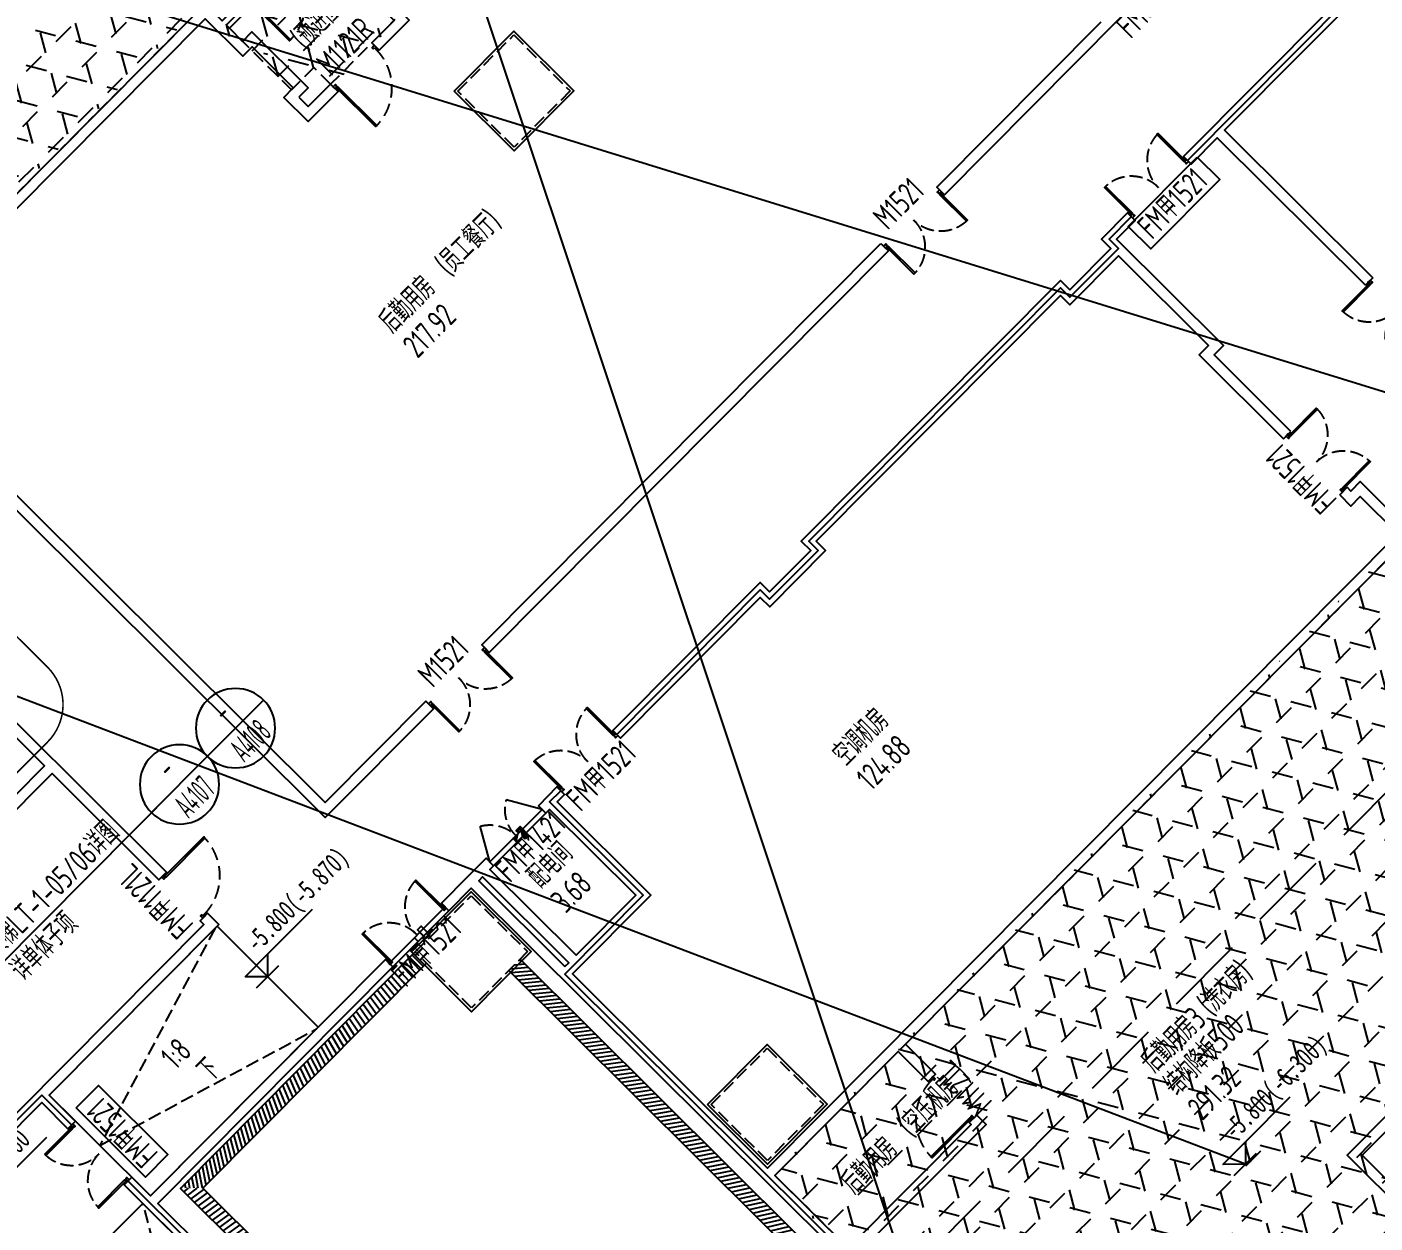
# Model space of a CAD drawing. Extents: x 517381295 to 519272522, y 3499086963 to 3500603577.
# Drawn here: x 518799717 to 518825204, y 3499861043 to 3499883646 of the extents above; entities that cross this region are included whole.
import ezdxf
from ezdxf.enums import TextEntityAlignment as Align

# ---------------------------------------------------------------- set-up
doc = ezdxf.new("R2010")
doc.units = 0
doc.header["$LTSCALE"] = 1000
doc.header["$MEASUREMENT"] = 0
for name, pattern in [('DASH', [0.35, 0.25, -0.1]), ('DASHED', [0.75, 0.5, -0.25]), ('HIDDEN', [0.375, 0.25, -0.125])]:
    doc.linetypes.add(name, pattern=pattern)
doc.layers.get('0').update_dxf_attribs({"linetype": 'CONTINUOUS'})
doc.layers.get('DEFPOINTS').update_dxf_attribs({"color": 8, "linetype": 'CONTINUOUS'})
for name, color, linetype in [('A10-plan_B1_SEN23VEG_设计区$0$AE-WALL', 255, 'CONTINUOUS'), ('AD-AREA-USNO', 13, 'CONTINUOUS'), ('AD-INDX', 43, 'CONTINUOUS'), ('AD-LEVL-HIGH', 61, 'CONTINUOUS'), ('AD-NAME-ROOM', 9, 'CONTINUOUS'), ('AD-NUMB', 205, 'CONTINUOUS'), ('AD-SIGN', 195, 'CONTINUOUS'), ('AE-ABOV', 154, 'HIDDEN'), ('AE-DICH-ARCH', 84, 'CONTINUOUS'), ('AE-DOOR-INSD', 61, 'CONTINUOUS'), ('AE-FLOR', 151, 'CONTINUOUS'), ('AE-HOLE', 211, 'CONTINUOUS'), ('AE-STAR', 51, 'CONTINUOUS'), ('AE-WALL', 255, 'CONTINUOUS'), ('AE-WALL-HACH', 15, 'CONTINUOUS'), ('C-XREF-EXT', 7, 'CONTINUOUS')]:
    doc.layers.add(name, color=color, linetype=linetype)
doc.layers.add('修改圈注', color=2, linetype='CONTINUOUS', plot=False)
doc.styles.add('TH-STYLE1', font='STFANGSO.TTF', dxfattribs={"width": 0.699999988079071})
doc.styles.add('TH-STYLE3', font='tssdeng.shx', dxfattribs={"width": 0.699999988079071, "bigfont": 'tssdchn.shx'})
doc.linetypes.add('ZIGZAG', pattern='A,0.0001,-0.2,[131,ltypeshp.shx,S=0.2,R=0,X=-0.2,Y=0],-0.4,[131,ltypeshp.shx,S=0.2,R=180,X=0.2,Y=0],-0.2', length=0.8001)
doc.dimstyles.new('TH-DIM100-FINAL', dxfattribs={"dimscale": 100, "dimtxt": 3, "dimasz": 2, "dimexe": 1, "dimexo": 1, "dimgap": 1, "dimtad": 1, "dimdec": 0, "dimdsep": 46, "dimtxsty": 'TH-STYLE3', "dimblk1": 'ARCHTICK', "dimblk2": 'ARCHTICK', "dimsah": 1, "dimcen": -1, "dimdle": 1, "dimclrd": 256, "dimclre": 256, "dimclrt": 256, "dimadec": 0, "dimazin": 0, "dimtfac": 1, "dimtdec": 0, "dimtix": 1, "dimtmove": 2, "dimatfit": 0, "dimldrblk": 'DOT', "dimfxl": 0, "dimtolj": 1, "dimtzin": 0, "dimlwd": -1, "dimlwe": -1, "dimarcsym": 0})
pattern_1 = [(3.180554681463517e-15, (0, 0), (-5.684341886080801e-14, 687.4074999999998), [396.8749999999999, -396.8749999999999]), (59.99999999999999, (0, 0), (-595.3123577519515, 343.70375), [396.875, -396.875]), (120, (198.4374990463257, 343.7037501335144), (-595.3123577519514, -343.7037499999998), [396.875, -396.875])]

# ---------------------------------------------------------------- blocks, each defined once
blk = doc.blocks.new('*U335')
for points in [[(30, 30), (60, 30), (60.00000000000001, 750), (30.00000000000001, 750)], [(1470, 30), (1440, 30), (1440, 750), (1470, 750)]]:
    blk.add_lwpolyline(points, close=True)
for points in [[(30, 0), (30, 30), (0, 30), (0, -30), (60, -30), (60, 0), (30, 0)], [(1470, 0), (1470, 30), (1500, 30), (1500, -30), (1440, -30), (1440, 0), (1470, 0)]]:
    blk.add_lwpolyline(points)
at = {"linetype": 'DASH'}
for centre, start, end in [((30, 30), 0, 90), ((1470, 30), 90, 180)]:
    blk.add_arc(centre, 720, start, end, dxfattribs=at)
at = {"layer": 'A10-plan_B1_SEN23VEG_设计区$0$AE-WALL'}
for points in [[(0, -100), (0, 100)], [(1500, -100), (1500, 100)]]:
    blk.add_lwpolyline(points, dxfattribs=at)
blk = doc.blocks.new('*U338')
for p, q in [((0, 0), (350, -606.2177826491071)), ((1400, 0), (1050, -606.2177826491071))]:
    blk.add_line(p, q)
at = {"linetype": 'DASH'}
for centre, start, end in [((0, 0), 300.0000000000038, 0), ((1400, 0), 180, 239.9999999999962)]:
    blk.add_arc(centre, 700, start, end, dxfattribs=at)
blk = doc.blocks.new('*U332')
blk.add_lwpolyline([(30, 30), (60, 30), (60.00000000000008, 1070), (30.00000000000007, 1070)], close=True)
for points in [[(30, 0), (30, 30), (0, 30), (0, -30), (60, -30), (60, 0), (30, 0)], [(1070, 0), (1070, 30), (1100, 30), (1100, -30), (1040, -30), (1040, 0), (1070, 0)]]:
    blk.add_lwpolyline(points)
at = {"linetype": 'HIDDEN'}
blk.add_arc((30, 30), 1040, 0, 90, dxfattribs=at)
blk = doc.blocks.new('*U337')
for points in [[(30, 30), (60, 30), (60.00000000000001, 750), (30.00000000000001, 750)], [(1470, 30), (1440, 30), (1440, 750), (1470, 750)]]:
    blk.add_lwpolyline(points, close=True)
for points in [[(30, 0), (30, 30), (0, 30), (0, -30), (60, -30), (60, 0), (30, 0)], [(1470, 0), (1470, 30), (1500, 30), (1500, -30), (1440, -30), (1440, 0), (1470, 0)]]:
    blk.add_lwpolyline(points)
at = {"linetype": 'DASH'}
for centre, start, end in [((30, 30), 0, 90), ((1470, 30), 90, 180)]:
    blk.add_arc(centre, 720, start, end, dxfattribs=at)
at = {"layer": 'A10-plan_B1_SEN23VEG_设计区$0$AE-WALL'}
for points in [[(0, -100), (0, 100)], [(1500, -100), (1500, 100)]]:
    blk.add_lwpolyline(points, dxfattribs=at)
blk = doc.blocks.new('*U334')
blk.add_lwpolyline([(30, 30), (60, 30), (60.00000000000008, 1070), (30.00000000000007, 1070)], close=True)
for points in [[(30, 0), (30, 30), (0, 30), (0, -30), (60, -30), (60, 0), (30, 0)], [(1070, 0), (1070, 30), (1100, 30), (1100, -30), (1040, -30), (1040, 0), (1070, 0)]]:
    blk.add_lwpolyline(points)
at = {"linetype": 'HIDDEN'}
blk.add_arc((30, 30), 1040, 0, 90, dxfattribs=at)
blk = doc.blocks.new('*U348')
at = {"layer": 'AD-SIGN'}
h = blk.add_hatch(dxfattribs=at)
h.set_pattern_fill('ANSI31', color=256, scale=500, angle=360.0000000234385, style=0)
h.set_pattern_definition([(45.00000002343853, (-50, 1.86887473e-08), (-44.19417384223812, 44.19417380608032), [])])
h.paths.add_polyline_path([(149.6666666059755, -66.6666665188968), (149.6666665705852, 0), (0, 6.39898542e-08), (3.02679837e-08, 99.99991901970185), (149.6666665286757, 99.99991903289768), (149.666666514473, 166.6673447042703), (249.666666514473, 166.6673447042703), (249.666666514473, -66.66666651889679)])
at = {"layer": 'AD-SIGN', "const_width": 20}
blk.add_lwpolyline([(149.666666514473, 166.6673447042703), (149.6666665286757, 99.99991896748544), (3.02679837e-08, 99.99991901970185), (0, 5.59416503e-08), (149.6666665705852, 0), (149.6666666059755, -66.6666665188968)], dxfattribs=at)
at = {"layer": 'DEFPOINTS'}
blk.add_lwpolyline([(149.6666666059755, -66.6666665188968), (149.6666665705852, 0), (0, 6.39898542e-08), (3.02679837e-08, 99.99991901970185), (149.6666665286757, 99.99991903289768), (149.666666514473, 166.6673447042703), (249.666666514473, 166.6673447042703), (249.666666514473, -66.66666651889679)], close=True, dxfattribs=at)
blk = doc.blocks.new('fhfshgfdshdshhdshds')
at = {"layer": 'AD-NUMB'}
for points, elevation in [([(20436.12986278534, 74569.22890329361), (21036.12986660004, 74569.22889900208), (21036.12986660004, 72719.22889971733), (20436.1298532486, 72719.22890996933)], -0.6136635301791836), ([(48124.14198207855, 72209.61845541), (48124.14198303223, 71609.61846399307), (46274.14199447632, 71609.6184566021), (46274.14199638367, 72209.61845779419)], -0.6487095824593525)]:
    blk.add_lwpolyline(points, close=True, dxfattribs=dict(at, elevation=elevation))
at = {"layer": 'AE-FLOR', "elevation": -2.727598488656211e-08}
for points in [[(26549.99997758865, 72300.00003957748), (28050.0000038147, 72300.0000257492)], [(26549.99997138977, 72200.00003957748), (28050.00000715256, 72200.00002360344)]]:
    blk.add_lwpolyline(points, dxfattribs=at)
at = {"layer": 'AE-FLOR'}
for points in [[(29249.99995470047, 72300.00009012222), (30649.99999523163, 72300.00006437302)], [(29249.99997901917, 72200.00006961823), (30649.99999523163, 72200.00006580353)]]:
    blk.add_lwpolyline(points, dxfattribs=at)
at = {"layer": 'AE-WALL'}
for points in [[(13250.00192689896, 75100.00007486343), (20049.99999809265, 75100.0000076294), (20049.99998044968, 74400.00003528595), (20249.99998474121, 74400.00002336502), (20249.99997711182, 75100.00004982948), (24799.99999427795, 75100.00000524521), (24800.00001049042, 75400.0000193119), (24600.00000238419, 75400.00002741814), (24599.99997138977, 75299.99999403954), (13450.00190830231, 75300.00005483627)], [(20249.99997138977, 79349.99979782104), (24599.99999904633, 79350.00003385544), (24599.9999961853, 76500.00002193451), (24800.00001144409, 76500.00002384186), (24799.99996376038, 80499.99957609177)], [(48650.00000333786, 75300.00005316734), (44250.00000572205, 75300.0000333786), (44250.00000619888, 75100.00001168251), (48950.00001621246, 75100.00004196167)], [(20249.99993515015, 69550.00000071526), (20250.00001239777, 72200.00001811981), (26549.99998235703, 72200.00004196167), (26550.00000476837, 72400.00003147125), (20249.9999961853, 72400.00003623962), (20249.99995517731, 72900.00006198883), (20249.99996995926, 72900.00001549721), (20050.00000572205, 72900.0000140667), (20050.00001621246, 72400.00002002716), (20049.99998855591, 69350.00000047684)], [(45499.99998617172, 65800.00002360344), (45499.99999380112, 65500.00006008148), (45749.9999423027, 65500.00006818771), (45750.00004053116, 64500.00003027916), (28850.00001573563, 64499.99998831749), (28850.00009155273, 69700.0000770092), (30950.0000038147, 69700.00011777878), (30949.99999427795, 72200.0000910759), (31149.99997901917, 72200.00007486343), (31149.99998569489, 72400.0000345707), (30649.9999961853, 72400.00003814697), (30649.99999332428, 72200.00006079674), (30749.99999332428, 72200.00012350082), (30749.99998664856, 69900.0001130104), (29150.00007963181, 69900.00007891655), (29150.00009155273, 72200.00008225441), (29249.99997901917, 72200.00006961823), (29249.99995708466, 72400.00006341934), (28749.99997901917, 72400.00005149841), (28049.99999141693, 72400.0000500679), (28050.00000476837, 72400.00005578995), (28050.00001382828, 72200.00001883507), (28650.00001525879, 72200.00001740456), (28650.00001859665, 69100.00001215935), (28650.00001239777, 55850.00004196167)], [(28850.00001430511, 62150.00002717972), (32350.00000190735, 62150.000020504), (32350.00001144409, 62399.99999856949), (32150.0000166893, 62400.00000190735), (32150.00000190735, 62350.00001001358), (28850.00001192093, 62350.00004768372), (28850.0000333786, 64300.00002408028), (32149.99999713898, 64300.00003099442), (32150.00002861023, 63499.99999904633), (32349.99995517731, 63500.00001120567), (32349.99999475479, 64300.00003123283), (45749.99998283386, 64300.00005483627), (45750.00004911423, 64200.00003623962), (45949.999979496, 64200.00005102158), (45950.00000143051, 65700.00006008148), (45699.99999046326, 65700.00005865097), (45699.99998569489, 65800.00002527237)], [(45699.99998044968, 67300.00001955032), (45699.99999094009, 69350.00001597404), (45949.99998569489, 69350.00001978874), (45950.00001859665, 72200.00001573563), (46449.99993991852, 72200.00008296967), (46449.99993896484, 72400.00007343292), (45749.99999570847, 72400.00006771088), (45750, 72150.00006580353), (44650.00000476837, 72150.00006365776), (44650.00000858307, 72400.00007915497), (37699.99999666214, 72400.00006580353), (37699.99999046326, 72150.00007486343), (36599.99998855591, 72150.00007247925), (36599.99998760223, 72400.00006341934), (32649.99996471405, 72400.00005865097), (32649.99999713898, 72400.00006341934), (32649.9999961853, 72200.00004792213), (36399.99998855591, 72200.00003671646), (36399.99997901917, 71950.00007724762), (37899.99998569489, 71950.00007867813), (37899.99997091293, 72200.00006008148), (44450.00001907349, 72200.0000140667), (44449.99999666214, 71950.00007629395), (45750.00001716614, 71950.00005126), (45749.99999332428, 69550.00001311302), (45500, 69550.00000810623), (45499.99999809265, 67300.00001573563)], [(48649.99998474121, 68250.0000257492), (48650.00001049042, 72200.00001525879), (47950.00001430511, 72200.00001573563), (47950.00001192093, 72400.00001525879), (59750.00000953674, 72400.0000269413), (59750.00000619888, 72200.00003099442), (59650.00001621246, 72200.00003194809)], [(59450.00000190735, 72200.00003194809), (57650.00004816055, 72200.00004601479), (57650.00002574921, 67500.00007534027), (57450.00003147125, 67500.00006961823), (57450.00001764297, 72200.00005316734), (48850, 72200.00002193451), (48849.99997615814, 68250.00002098083)], [(48649.99998474121, 68250.0000257492), (48849.99997615814, 68250.00002098083)], [(36749.99478912354, 53650.0000770092), (36749.99484920502, 56900.00003838539), (39049.99452161789, 56900.00001001358), (39049.99452400208, 56700.00001144409), (36949.99485111237, 56700.00001144409), (36949.9947924614, 54050.00007820129), (40349.99450588226, 54050.00003671646), (40349.99448680878, 56700.00003194809), (40149.99449539185, 56700.00003671646), (40149.99450016022, 56900.00003576279), (40549.9944896698, 56900.000020504), (40549.99452972412, 46500.00006651878)]]:
    blk.add_lwpolyline(points, dxfattribs=at)
for points in [[(25599.99996089935, 87550.00001239777), (25499.99996232986, 87550.00001525879), (25599.99996042252, 87550.00001907349), (25599.99996757507, 88449.99997258186), (25699.9999666214, 88449.99997472763), (25699.99992752075, 87549.99997663498), (27649.99997806549, 87549.99983072281), (27649.9999370575, 91149.99980282784), (27849.99995422363, 91149.999751091), (27849.99997329712, 87549.9999756813), (27949.99997329712, 87549.99998283386), (27949.9999704361, 87350), (27849.99997520447, 87349.99998807907), (27849.99999713898, 75300.00007200241), (30550.00000143051, 75300.00001120567), (30550.00000286102, 75100.00004220009), (27650.00002765656, 75100.00000500679), (27649.99997901917, 87349.99997663498), (25499.99999475479, 87349.9999988079), (25499.99997377396, 87549.99981760979)], [(36950.00005149841, 85050.00000047684), (36950.00005149841, 84799.99998426437), (37550.00004291534, 84799.99998426437), (37550.0000333786, 84599.99999189377), (36750.00004482269, 84599.99998617172), (36749.99996376038, 85250.00002002716), (36999.99998378754, 85250.00000143051), (36999.99995994568, 86350.00002479553), (36750.00004768372, 86349.99999833107), (36750.00003433228, 87349.99998998642), (29049.99996376038, 87350.00003814697), (29049.99994373322, 87549.99999761581), (36750.00005149841, 87549.99998903275), (36750.00003528595, 88649.99998402596), (36950.00005817413, 88649.99997329712), (36950.00003242493, 87099.99999856949), (37550.00002145767, 87100.00001144409), (37550.00000953674, 86900.00002145767), (36950.00003623962, 86899.99999284744), (36949.99992847443, 86549.9999973774), (37199.999958992, 86550.00002145767), (37199.99997615814, 85050.00000333786), (36949.99992179871, 85049.99999856949)], [(38650.0000500679, 84599.99998569489), (39450.00005483627, 84599.99998545647), (39450.00004339218, 85799.99996566772), (39250.00004768372, 85799.99996519089), (39250.00005340576, 84799.99998426437), (38650.00004005432, 84799.99999284744), (38650.00004482269, 84599.99999570847)], [(23999.99977779388, 80299.99957752228), (24599.99995994568, 80299.99958181381), (22999.99932956696, 80299.99960136414), (22999.99946403503, 79549.99994754791), (24599.99999380112, 79550.00003147125), (24599.99995994568, 80299.99958181381)], [(42749.9999833107, 75300.0000269413), (42750.00000143051, 75100.00004506111), (32050.00000667572, 75100.00003743172), (32050.00001335144, 75300.0000345707)], [(28850.00008201599, 69900.00008010864), (28950.00007724762, 69900.00008058548), (28950.00009870529, 72200.00007390976), (28849.999958992, 72200.0000796318), (28849.99996376038, 69900.00009703636)]]:
    blk.add_lwpolyline(points, close=True, dxfattribs=at)
at = {"layer": 'AE-WALL-HACH', "linetype": 'ZIGZAG', "ltscale": 0.5}
for points in [[(7800.000011444092, 91149.99980688095), (7799.999965190887, 88450.0000398159), (13349.99493646622, 88450.00005626678), (13350.00026082993, 78299.99941921234), (13600.00031852722, 78299.9993994236), (13600.00028944016, 76999.99942183495), (13350.00096225739, 76999.99940013885), (13350.00190448761, 75200.00004339218), (20149.99998283386, 75200.00002670288), (20149.99999046326, 74400.00002193451)], [(26750.0000667572, 48300.00004577637), (26449.9999704361, 48300.00021648407), (26450.00000190735, 46400.00013756752), (20149.99992847443, 46400.00004720688), (20149.99990653992, 46950.000020504), (20399.99998474121, 46950), (20399.9999961853, 48250.00000047684), (20149.99991035461, 48250.00002980232), (20149.99995422363, 56700.00000286102), (20399.99999427795, 56700.00000095367), (20399.99998855591, 58000.00000190735), (20149.99996709824, 58000.00000119209), (20149.99998092651, 68150.00001716614), (20399.99997234344, 68150.00001740456), (20399.99999523163, 69450.00000023842), (20149.99997758865, 69450.00002217293), (20150, 72900.00002217293)], [(28250.00001621246, 48300.00007367134), (28750.00008964539, 48300.00007200241), (28749.99997663498, 69800.00007534027), (30849.99999666214, 69800.00011825562), (30850.00001144409, 72299.99999260902), (31149.99996566772, 72299.99999308586)], [(32649.99996566772, 72299.99999928474), (36499.99997425079, 72300.000020504), (36499.99999380112, 72050.00007271767), (37799.99998569489, 72050.00007677078), (37799.99999523163, 72300.00000357628), (44550.0000128746, 72300.00000977516), (44549.99999427795, 72050.00007295609), (45850.00002193451, 72050.00004935265), (45850.00001955032, 72300.00001096725), (46449.99996042252, 72300.00001120567)], [(47950.00001525879, 72300.00001335144), (59550.0000166893, 72300.00002765656), (59550.00000858307, 70300.00004911423), (61550.0000500679, 70300.00005149841)]]:
    blk.add_lwpolyline(points, dxfattribs=at)
at = {"layer": 'AE-DOOR-INSD', "extrusion": (0, 0, -1), "zscale": -1, "rotation": 180.0000001922515}
for p in [(-37550.00001621246, 87000.00001811981), (-37550.000041008, 84700.0000038147)]:
    blk.add_blockref('*U332', p, dxfattribs=at)
at = {"layer": 'AE-DOOR-INSD', "extrusion": (0, 0, -1)}
for name, p, xscale, zscale, rotation in [('*U332', (-24699.99999427795, 76500.0000243187), -1, -1, 89.99999985214404), ('*U334', (-32250.00003528595, 62399.99999976158), -1.000000000000087, -1.000000000000087, 270.0000000665031)]:
    blk.add_blockref(name, p, dxfattribs=dict(at, xscale=xscale, zscale=zscale, rotation=rotation))
at = {"layer": 'AE-DOOR-INSD', "extrusion": (1.506775817080671e-10, 1.037573163190184e-10, -1), "zscale": -1, "rotation": 179.9999999713551}
for p in [(-30550.00002002703, 75200.00003409377, 0.8580663140538553), (-42749.99997711169, 75200.00002336493, 0.858066916764182)]:
    blk.add_blockref('*U335', p, dxfattribs=at)
at = {"layer": 'AE-DOOR-INSD'}
for name, p, rotation in [('*U335', (20150.00000476837, 72900.00001549721, -0.6118790474766129), 89.99999973113144), ('*U335', (26549.99997329712, 72300.00004291534, -0.2111377519314663), 4.534116695583608e-08), ('*U335', (46449.99993991852, 72300.00008153915, -0.6469250997567819), 359.9999999535636), ('*U337', (48750.0000371933, 66750.00001811981, -0.02099833437549443), 90.00000099097433)]:
    blk.add_blockref(name, p, dxfattribs=dict(at, rotation=rotation))
at = {"layer": 'AE-DOOR-INSD', "xscale": -0.9999999999999998, "rotation": 179.9999993894406}
blk.add_blockref('*U338', (29250.0000038147, 72299.99999499321), dxfattribs=at)
at = {"layer": 'AE-DOOR-INSD', "extrusion": (-1.506775827416559e-10, -1.037573148180287e-10, -1), "zscale": -1, "rotation": 4.800644601640958e-07}
blk.add_blockref('*U335', (-32649.99993991855, 72300.00005912784, 0.2111377519314663), dxfattribs=at)
at = {"layer": 'AE-DOOR-INSD', "extrusion": (-1.037573161622516e-10, 1.506775818160177e-10, -1), "zscale": -1, "rotation": 89.9999999689182}
blk.add_blockref('*U335', (-45599.9999704361, 65800.00002264977, 0.02094687983639893), dxfattribs=at)
at = {"layer": 'AE-FLOR', "rotation": 4.368512655817757e-07}
for p in [(27225.16666221619, 72200.00010967255, -2.727598488656213e-08), (29875.16662979126, 72200.00015282631)]:
    blk.add_blockref('*U348', p, dxfattribs=at)
at = {"layer": 'AD-NUMB', "style": 'TH-STYLE3'}
for s, height, rotation, width, p in [('M1121R', 450, 359.999959018865, 0.699999988079071, (37650.68197822571, 84887.54250717163, -0.6487095824593525)), ('FM甲1121L', 450, 90.06051548239974, 0.699999988079071, (24479.16962623596, 75426.72273921967)), ('M1521', 449.9999999999999, 359.999959018865, 0.699999988079071, (30808.79271411896, 75375.39545869827, -0.6487095824593525)), ('M1521', 449.9999999999999, 359.999959018865, 0.6999999880790712, (43010.78684711456, 75375.3954873085, -0.6487095824593525)), ('FM乙1321', 450, 4.098113502006952e-05, 0.699999988079071, (48811.53125429153, 74665.58897161484, -0.648743167322052)), ('FM甲1521', 450, 89.99997267924333, 0.699999988079071, (20941.15487623215, 72852.74168944359, -0.6136635301791836)), ('FM甲1521', 450, 359.999959018865, 0.699999988079071, (26440.71224975586, 71739.98611688614, -0.0227313625389696)), ('FM甲1421', 450, 4.098113502006952e-05, 0.699999988079071, (29226.4626455307, 71739.98610520363, -0.0227313625389696)), ('FM甲1521', 450, 4.098113502006952e-05, 0.699999988079071, (31121.8966178894, 71739.98610782623, -0.0227313625389696)), ('FM甲1521', 450, 359.999959018865, 0.699999988079071, (46407.6547794342, 71704.59345650673, -0.6487095824593525)), ('FM甲1521', 450, 90.00002732075669, 0.699999988079071, (45418.31666469574, 65758.96719813347, -0.0227313625389696)), ('M1121L', 450, 90.06051548239974, 0.699999988079071, (32750.22325181961, 62353.58767127991))]:
    blk.add_text(s, height=height, rotation=rotation, dxfattribs=dict(at, width=width)).set_placement(p)
blk = doc.blocks.new('A$C19A71248')
at = {"layer": 'AE-HOLE', "color": 8, "linetype": 'DASH'}
for points in [[(-54750.0000576973, 2699.999988555908), (-59200.00007200241, 1349.999993801117), (-54750.00005578995, 9.5367431640625e-07)], [(-62600.00006818771, 8.344650268554688e-06), (-61000.00007581711, -2749.999995231628), (-59400.00006341934, 0)]]:
    blk.add_lwpolyline(points, dxfattribs=at)
at = {"layer": 'AE-STAR'}
for points in [[(-59200.00007200241, 2700.000026702881), (-54700.00005722046, 2700.000024318695), (-54700.0000576973, 2.86102294921875e-06), (-59200.00007295609, 5.7220458984375e-06)], [(-62600.00006818771, 8.344650268554688e-06), (-59400.00007247925, 9.059906005859375e-06), (-59400.00007200241, -2749.999999761581), (-62600.00006818771, -2750)]]:
    blk.add_lwpolyline(points, close=True, dxfattribs=at)
blk = doc.blocks.new('集水坑1500x1500x1500（h）')
at = {"layer": 'AE-FLOR'}
blk.add_lwpolyline([(-49.99999952316284, 1550.000000238419), (1550, 1550.000000238419), (1550, -50.00000023841858), (-50.00000047683716, -50.00000047683716)], close=True, dxfattribs=at)
at = {"layer": 'AE-FLOR', "linetype": 'DASH'}
blk.add_lwpolyline([(4.76837158203125e-07, 1500), (1500, 1499.999999761581), (1500, 0), (0, 0)], close=True, dxfattribs=at)
blk = doc.blocks.new('JSK')
at = {"layer": 'AE-DICH-ARCH'}
h = blk.add_hatch(dxfattribs=at)
h.set_pattern_fill('LINE', color=8, scale=99.9999999999994, angle=44.84270773363387)
h.set_pattern_definition([(90, (19749.99507427216, -12848.82726740837), (-95.24999999999991, 2.730971004893945e-10), [])])
h.paths.add_polyline_path([(20749.99978637695, 72100.00002932549), (27050.00053834915, 72100.0000743866), (27050.00053834915, 71800.00007653236), (21049.99978637695, 71800.00002598763)])
h = blk.add_hatch(dxfattribs=at)
h.set_pattern_fill('LINE', color=8, scale=99.9999999999994, angle=-45.15729226636613)
h.set_pattern_definition([(359.9999999998357, (7087.290347099304, -18821.83028006554), (2.730757842073217e-10, 95.24999999999989), [])])
h.paths.add_polyline_path([(20749.999751091, 46500.00007390976), (21049.99975728989, 46800.00006222725), (21050.00058269501, 71800.00005555153), (20749.99978637695, 72100.00002932549)])
h = blk.add_hatch(dxfattribs=at)
h.set_pattern_fill('LINE', color=8, scale=99.9999999999994, angle=-45.15729226636613)
h.set_pattern_definition([(359.9999999998357, (14437.28975296021, -32098.52374458313), (2.730757842073217e-10, 95.24999999999989), [])])
h.paths.add_polyline_path([(28349.99957990646, 48399.99998664856), (28349.99961328506, 70600.0000166893), (28049.99961328506, 70600.00001883507), (28049.99958133698, 48699.9999871254)])
for points in [[(27050.000020504, 72100.00000405312), (20749.99978733063, 72100.00002884865), (20749.999751091, 46500.00007390976), (26349.99950504303, 46500.00005674362), (26349.99950838089, 48399.99999284744), (28349.99958181381, 48399.99998641014), (28349.99961471558, 70600.00001740456)], [(27050.00001955032, 71800.00000429153), (21049.99978733063, 71800.0000257492), (21049.99975156784, 46800.0000679493), (26049.99950456619, 46800.0000565052), (26049.99950838089, 48699.99999189377), (28049.99958133698, 48699.99998736382), (28049.99961328506, 70600.00001883507)]]:
    blk.add_lwpolyline(points, dxfattribs=at)
at = {"layer": 'C-XREF-EXT', "rotation": 359.9999999998357}
for p in [(39150.00001907349, 81500.00083088875), (27050.00002098083, 70600.00001740456), (28950.00001811981, 64599.99999022484)]:
    blk.add_blockref('集水坑1500x1500x1500（h）', p, dxfattribs=at)
blk = doc.blocks.new('*U268')
for p, q in [((-200, 200), (200, 200)), ((0, 0), (-200, 200)), ((200, 200), (0, 0)), ((200, 200), (1000, 200)), ((-200, 0), (200, 0))]:
    blk.add_line(p, q)
at = {"style": 'TH-STYLE1', "width": 0.7}
blk.add_attdef('标高', (280.0674475692795, 333.9894894305617), '', height=250, dxfattribs=at)
blk = doc.blocks.new('gfdgdgfdggggfd')
at = {"layer": 'AD-LEVL-HIGH'}
ref = blk.add_blockref('*U268', (-1210784.374956608, 2950213.363677979), dxfattribs=dict(at, xscale=1.500000000000002, yscale=1.500000000000002, zscale=1.500000000000002, rotation=5.623632054010739e-06))
ref.add_attrib('标高', '-6.360', (-1210612.840911388, 2950663.363660812), dxfattribs={"layer": '0', "height": 374.9999999999949, "rotation": 1.366037834002524e-05, "style": 'TH-STYLE1', "width": 0.7000000000000005})
ref = blk.add_blockref('*U268', (-1204187.850154877, 2949690.713090897), dxfattribs=dict(at, xscale=1.500000000000002, yscale=1.500000000000002, zscale=1.500000000000002, rotation=5.623632054010739e-06))
ref.add_attrib('标高', '-5.800(-5.870)', (-1204016.316120625, 2950140.713084698), dxfattribs={"layer": '0', "height": 374.9999999999949, "rotation": 1.366037834002524e-05, "style": 'TH-STYLE1', "width": 0.7000000000000005})
ref = blk.add_blockref('*U268', (-1193665.891347885, 2934083.013980865), dxfattribs=dict(at, xscale=1.500000000000002, yscale=1.500000000000002, zscale=1.500000000000002, rotation=5.623632054010739e-06))
ref.add_attrib('标高', '-5.800(-6.300)', (-1193494.357300282, 2934533.01396203), dxfattribs={"layer": '0', "height": 374.9999999999949, "rotation": 1.366037834002524e-05, "style": 'TH-STYLE1', "width": 0.7000000000000005})
at = {"layer": 'AD-AREA-USNO', "char_height": 450, "attachment_point": 1, "rotation": 5.709137000437871e-09, "style": 'TH-STYLE3'}
for s, insert in [('217.92', (-1193916.153765678, 2956360.43187356)), ('3.68', (-1199374.552807808, 2946976.046380043)), ('124.88', (-1193665.891339302, 2944514.653086185)), ('291.32', (-1193665.891345978, 2935683.013978481))]:
    blk.add_mtext(s, dxfattribs=dict(at, insert=insert))
at = {"layer": 'AD-NAME-ROOM', "style": 'TH-STYLE3', "width": 0.699999988079071}
for s, p in [('后勤用房', (-1193916.153744221, 2956560.431852818)), ('配电间', (-1199374.552798748, 2947176.046371222)), ('空调机房', (-1193665.891341686, 2944714.653088331)), ('后勤用房', (-1199293.621890068, 2938888.818034172)), ('后勤用房3', (-1193665.891345024, 2936483.013979912)), ('结构降板500', (-1193665.891345978, 2935883.013980389))]:
    blk.add_text(s, height=449.9999999999997, rotation=1.366037834002524e-05, dxfattribs=at).set_placement(p)
at = {"layer": 'DEFPOINTS', "style": 'TH-STYLE3', "width": 0.699999988079071}
for s, p in [('(预进间)', (-1191281.689316273, 2961512.96975112)), ('(员工餐厅)', (-1192388.898387432, 2956560.431853056)), ('(空压机房 )', (-1197766.366535187, 2938888.818036556)), ('(洗衣房)', (-1192138.635988235, 2936483.013980389))]:
    blk.add_text(s, height=449.9999999999997, rotation=1.366037834002524e-05, dxfattribs=at).set_placement(p)
blk = doc.blocks.new('ffdgdhgfdagfdahgshdg')
at = {"layer": 'AE-ABOV'}
h = blk.add_hatch(dxfattribs=at)
h.set_pattern_fill('STARS', color=8, scale=500, angle=-45.15729226620186)
h.set_pattern_definition(pattern_1)
h.paths.add_polyline_path([(48650.00004291534, 84799.9999909401), (37550.0000371933, 84799.99998998642), (37550.00003671646, 85249.99996495247), (36950.00003814697, 85249.99997019768), (36950.00005626678, 87548.84634232521), (27750.00000762939, 87548.84636592865), (27750.00003623962, 89150.00003194809), (27750.00003290176, 91150.00000143051), (48666.85079097748, 91150.00000143051)])
h = blk.add_hatch(dxfattribs=at)
h.set_pattern_fill('STARS', color=8, scale=500, angle=-45.15729226620186)
h.set_pattern_definition(pattern_1)
h.paths.add_polyline_path([(45749.99999380112, 46500.00005030632), (28850.00002861023, 46500.0000500679), (28850.00002861023, 64299.99998402596), (45749.99999237061, 64299.99998426437)])
at = {"layer": 'AE-ABOV', "color": 8}
blk.add_lwpolyline([(48650.00004291534, 84799.9999909401), (37550.0000371933, 84799.99998998642), (37550.00003671646, 85249.99996495247), (36950.00003814697, 85249.99997019768), (36950.00005626678, 87548.84634232521), (27750.00000762939, 87548.84636592865), (27750.00003623962, 89150.00003194809), (27750.00003290176, 91150.00000143051), (48666.85079097748, 91150.00000143051), (48650.00004291534, 84799.9999909401)], dxfattribs=at)
blk.add_lwpolyline([(45749.99999380112, 46500.00005030632), (28850.00002861023, 46500.0000500679), (28850.00002861023, 64299.99998402596), (45749.99999237061, 64299.99998426437)], close=True, dxfattribs=at)
blk = doc.blocks.new('_ArchTick')
at = {"color": 0, "linetype": 'ByBlock', "const_width": 0.4}
blk.add_lwpolyline([(-0.5, -0.5), (0.5, 0.5)], dxfattribs=at)
blk = doc.blocks.new('_DOT')
at = {"color": 0, "linetype": 'ByBlock', "const_width": 0.5}
blk.add_lwpolyline([(-0.25, 0, 1), (0.25, 0, 1)], format="xyb", close=True, dxfattribs=at)
blk = doc.blocks.new('_A-index')
blk.add_line((-0.4999999999995453, 0), (0.5000000000004547, 0))
blk.add_circle((4.547473508864641e-13, 0), 0.5)
for tag, style, width, p, p2 in [('1', 'TH-STYLE3', 5.200000000002225, (-0.169999999999618, 0.04999999999999716), (0.1700000000005275, 0.04999999999999716)), ('-', 'TH-STYLE1', 2.108626198083969, (-0.169999999999618, -0.3900000000000006), (0.1700000000005275, -0.3900000000000006))]:
    blk.add_attdef(tag, text='', height=0.34, dxfattribs=dict(style=style, width=width)).set_placement(p, p2, align=Align.FIT)
blk = doc.blocks.new('A$C3ED10073')
at = {"layer": 'AD-INDX', "linetype": 'DASHED', "ltscale": 0.5, "const_width": 29.99999999999999}
blk.add_lwpolyline([(15089.65774679184, 85664.67839074135), (24962.65551185608, 85664.67838931084, -0.414213562373095), (25962.65551185608, 84664.67839002609), (25962.65551185608, 80828.01227593422, -0.414213562373095), (24962.65551280975, 79828.01227641106), (15089.65774774551, 79828.01227664948, -0.414213562373095), (14089.65774869919, 80828.01227712631), (14089.657746315, 84664.67839026451, -0.414213562373095)], format="xyb", close=True, dxfattribs=at)
at = {"layer": 'AD-INDX'}
ref = blk.add_blockref('_A-index', (26151.01156949997, 77493.37790322304, 2.736722290630514e-06), dxfattribs=dict(at, xscale=-1499.999996440793, yscale=1499.999996440794, rotation=359.9999999580431))
ref.add_attrib('1', '-', dxfattribs={"layer": '0', "height": 449.9999999999992, "style": 'TH-STYLE3', "width": 0.65}).set_placement((26181.05595493317, 78128.40920042992, 0.0003024237675282305), align=Align.TOP_CENTER)
ref.add_attrib('-', 'A4107', dxfattribs={"layer": '0', "height": 449.9999999999992, "style": 'TH-STYLE3', "width": 0.5}).set_placement((26182.5942902565, 76908.37787604332, 0.0003024237669554305), align=Align.CENTER)
ref = blk.add_blockref('_A-index', (27651.01156568527, 77493.37790155411, 2.736722290630514e-06), dxfattribs=dict(at, xscale=-1499.999996440793, yscale=1499.999996440794, rotation=359.9999999580431))
ref.add_attrib('1', '-', dxfattribs={"layer": '0', "height": 449.9999999999992, "style": 'TH-STYLE3', "width": 0.65}).set_placement((27681.05595254898, 78128.40919923782, 0.0003024237675282305), align=Align.TOP_CENTER)
ref.add_attrib('-', 'A4108', dxfattribs={"layer": '0', "height": 449.9999999999992, "style": 'TH-STYLE3', "width": 0.5}).set_placement((27682.59428596497, 76908.37787508965, 0.0003024237669554305), align=Align.CENTER)
at = {"layer": 'AD-INDX', "style": 'TH-STYLE3', "width": 0.7}
for s, p in [('楼梯LT-1-05/06详图', (21427.63277578354, 77603.3836824894, -6.928194961286492e-05)), ('详单体子项', (21427.63277578354, 76933.37211489677, -6.928194961286492e-05))]:
    blk.add_text(s, height=449.9999999999997, dxfattribs=at).set_placement(p)
at = {"layer": 'AD-INDX'}
blk.add_leader([(21273.02620410919, 79828.01227736473), (21273.02619695663, 77493.37790584564), (26151.01156759262, 77493.37790322304, 2.736722290630514e-06)], dimstyle='TH-DIM100-FINAL', dxfattribs=at)

msp = doc.modelspace()

# ---------------------------------------------------------------- linework, layer by layer
at = {"layer": 'AD-INDX', "linetype": 'DASHED', "ltscale": 3}
msp.add_line((518914523.5731389, 3499958775.39372), (518790600.7238483, 3499834170.266816), dxfattribs=at)
at = {"layer": 'AD-SIGN'}
msp.add_lwpolyline([(518803344.3570867, 3499864628.198668, 0, 0, 0), (518802414.8725833, 3499863693.596736, 124.9999999999999, 0, 0), (518802238.5818533, 3499863516.335408, 0, 0, 0)], format="xyseb", dxfattribs=at)
at = {"layer": '修改圈注', "color": 5}
for points in [[(518820065.5788668, 3499848935.607075), (518725147.3236822, 3500133265.939648)], [(518822753.8526126, 3499862152.902209), (518608364.8301809, 3499943757.171004)], [(518840773.7676683, 3499871994.852213), (518608364.8301811, 3499943757.171005)]]:
    msp.add_lwpolyline(points, dxfattribs=at)

# ---------------------------------------------------------------- block references
at = {"rotation": 45.15729226620189}
for name, p in [('gfdgdgfdggggfd', (521744880.585254, 3498639509.556222)), ('A$C19A71248', (518843797.2145482, 3499903531.135991))]:
    msp.add_blockref(name, p, dxfattribs=at)
at = {"layer": 'C-XREF-EXT'}
for name, p, rotation in [('A$C3ED10073', (518839106.900959, 3499796143.690387), 45.15729226620189), ('fhfshgfdshdshhdshds', (518839106.9009609, 3499796143.690385), 45.15729226620189), ('JSK', (518839106.90096, 3499796143.690385), 45.15729226636613), ('ffdgdhgfdagfdahgshdg', (518839106.9009595, 3499796143.690385), 45.15729226620189)]:
    msp.add_blockref(name, p, dxfattribs=dict(at, rotation=rotation))

# ---------------------------------------------------------------- texts
at = {"layer": 'AD-NAME-ROOM', "style": 'TH-STYLE3', "width": 0.699999988079071}
for s, p in [('1:8', (518802525.2957601, 3499863919.359922)), ('下', (518803202.2419545, 3499863678.271455))]:
    msp.add_text(s, height=449.9999999999997, rotation=45.15727128346022, dxfattribs=at).set_placement(p)

doc.saveas('drawing.dxf')
